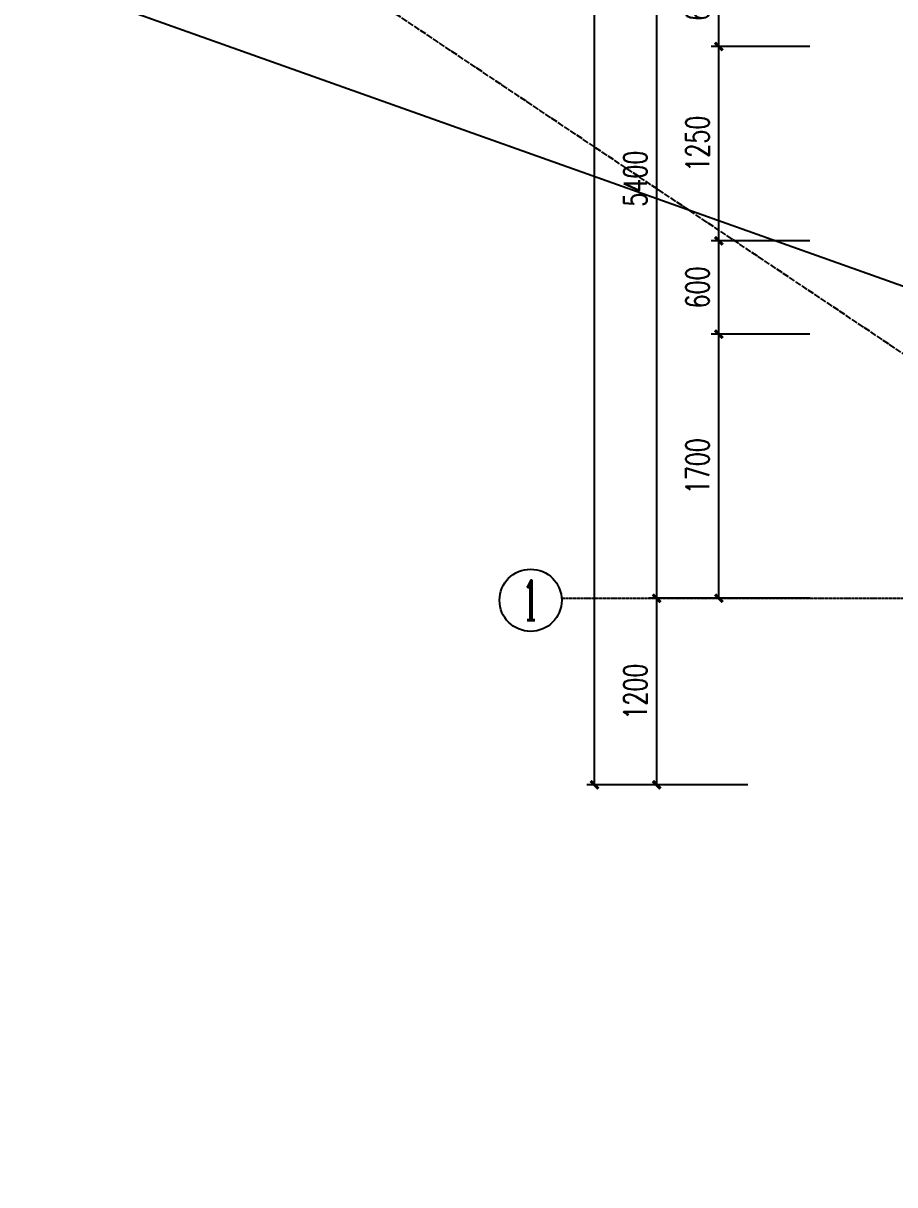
# Model space of a CAD drawing. Extents: x -954573 to 446329, y 489853 to 1226784.
# Drawn here: x -118651 to -113047, y 604747 to 612220 of the extents above; entities that cross this region are included whole.
import ezdxf
from ezdxf.enums import TextEntityAlignment as Align

# ---------------------------------------------------------------- set-up
doc = ezdxf.new("R2010")
doc.units = 0
doc.header["$LTSCALE"] = 10
doc.header["$MEASUREMENT"] = 0
doc.linetypes.add('10平面$0$DOTE', pattern=[2.42, 2, -0.2, 0.02, -0.2])
doc.layers.get('Defpoints').update_dxf_attribs({"color": 210})
for name, color, linetype in [('10平面$0$A-AXIS-D', 8, 'Continuous'), ('10平面$0$A-AXIS-DOTE', 8, '10平面$0$DOTE'), ('10平面$0$A-AXIS-DP', 8, 'Continuous'), ('10平面$0$A-LIN-V', 8, 'Continuous'), ('10平面$0$AS-WALL', 8, 'Continuous'), ('10平面$0$PUB_TEXT', 8, 'Continuous'), ('A-LIN-V', 9, 'Continuous'), ('建-引出', 3, 'Continuous')]:
    doc.layers.add(name, color=color, linetype=linetype)
doc.styles.add('10平面$0$_TCH_AXIS', font='COMPLEX', dxfattribs={"bigfont": 'GBCBIG'})
doc.styles.add('10平面$0$_TCH_DIM_T3', font='SIMPLEX', dxfattribs={"width": 0.705882, "bigfont": 'GBCBIG'})
doc.dimstyles.new('10平面$0$_TCH_ARCH&&50', dxfattribs={"dimtxt": 148.75, "dimasz": 50, "dimexe": 50, "dimexo": 50, "dimgap": 63.125, "dimtad": 1, "dimdec": 0, "dimzin": 0, "dimdsep": 46, "dimtxsty": '10平面$0$_TCH_DIM_T3', "dimblk": '10平面$0$_ArchTick', "dimcen": 0.09, "dimclrt": 7, "dimazin": 2, "dimtfac": 1, "dimtdec": 0, "dimtix": 1, "dimtmove": 2, "dimatfit": 3, "dimfxl": 0, "dimtolj": 1, "dimtzin": 0, "dimarcsym": 0})

# ---------------------------------------------------------------- blocks, each defined once
blk = doc.blocks.new('10平面$0$_ArchTick')
at = {"color": 0, "linetype": 'ByBlock', "const_width": 0.4}
blk.add_lwpolyline([(-0.5, -0.5), (0.5, 0.5)], dxfattribs=at)
blk = doc.blocks.new('*D3140')
at = {"layer": '10平面$0$A-AXIS-D', "color": 0, "lineweight": -2}
for p, q in [((106744.2, -196299.7), (106108.2, -196299.7)), ((106158.2, -197499.7), (106158.2, -196299.7)), ((106744.2, -197499.7), (106108.2, -197499.7))]:
    blk.add_line(p, q, dxfattribs=at)
at = {"layer": 'Defpoints', "color": 0}
for p in [(106158.2, -196299.7), (106794.2, -196299.7), (106794.2, -197499.7)]:
    blk.add_point(p, dxfattribs=at)
at = {"layer": '10平面$0$A-AXIS-D', "color": 0, "lineweight": -2, "xscale": 50, "yscale": 50, "zscale": 50}
for p, rotation in [((106158.2, -196299.7), 90), ((106158.2, -197499.7), 270)]:
    blk.add_blockref('10平面$0$_ArchTick', p, dxfattribs=dict(at, rotation=rotation))
at = {"layer": '10平面$0$A-AXIS-D', "color": 7, "insert": (106020.7, -196899.7), "char_height": 148.75, "attachment_point": 5, "rotation": 90, "style": '10平面$0$_TCH_DIM_T3'}
blk.add_mtext('\\A1;1200', dxfattribs=at)
blk = doc.blocks.new('*D3141')
at = {"layer": '10平面$0$A-AXIS-D', "color": 0, "lineweight": -2}
for p, q in [((106744.2, -190899.7), (106108.2, -190899.7)), ((106158.2, -196299.7), (106158.2, -190899.7)), ((106744.2, -196299.7), (106108.2, -196299.7))]:
    blk.add_line(p, q, dxfattribs=at)
at = {"layer": 'Defpoints', "color": 0}
for p in [(106158.2, -190899.7), (106794.2, -190899.7), (106794.2, -196299.7)]:
    blk.add_point(p, dxfattribs=at)
at = {"layer": '10平面$0$A-AXIS-D', "color": 0, "lineweight": -2, "xscale": 50, "yscale": 50, "zscale": 50}
for p, rotation in [((106158.2, -190899.7), 90), ((106158.2, -196299.7), 270)]:
    blk.add_blockref('10平面$0$_ArchTick', p, dxfattribs=dict(at, rotation=rotation))
at = {"layer": '10平面$0$A-AXIS-D', "color": 7, "insert": (106020.7, -193599.7), "char_height": 148.75, "attachment_point": 5, "rotation": 90, "style": '10平面$0$_TCH_DIM_T3'}
blk.add_mtext('\\A1;5400', dxfattribs=at)
blk = doc.blocks.new('*D3148')
at = {"layer": '10平面$0$A-AXIS-D', "color": 0, "lineweight": -2}
for p, q in [((106744.2, -183250), (105708.2, -183250)), ((105758.2, -197499.7), (105758.2, -183250)), ((106744.2, -197499.7), (105708.2, -197499.7))]:
    blk.add_line(p, q, dxfattribs=at)
at = {"layer": 'Defpoints', "color": 0}
for p in [(105758.2, -183250), (106794.2, -183250), (106794.2, -197499.7)]:
    blk.add_point(p, dxfattribs=at)
at = {"layer": '10平面$0$A-AXIS-D', "color": 0, "lineweight": -2, "xscale": 50, "yscale": 50, "zscale": 50}
for p, rotation in [((105758.2, -183250), 90), ((105758.2, -197499.7), 270)]:
    blk.add_blockref('10平面$0$_ArchTick', p, dxfattribs=dict(at, rotation=rotation))
at = {"layer": '10平面$0$A-AXIS-D', "color": 7, "insert": (105620.7, -190374.8), "char_height": 148.75, "attachment_point": 5, "rotation": 90, "style": '10平面$0$_TCH_DIM_T3'}
blk.add_mtext('\\A1;14250', dxfattribs=at)
blk = doc.blocks.new('*D3291')
at = {"layer": '10平面$0$A-AXIS-DP', "color": 0, "lineweight": -2}
for p, q in [((-113592.2, 610220.3), (-114228.2, 610220.3)), ((-114178.2, 608520.3), (-114178.2, 610220.3)), ((-113592.2, 608520.3), (-114228.2, 608520.3))]:
    blk.add_line(p, q, dxfattribs=at)
at = {"layer": 'Defpoints', "color": 0}
for p in [(-114178.2, 610220.3), (-113542.2, 610220.3), (-113542.2, 608520.3)]:
    blk.add_point(p, dxfattribs=at)
at = {"layer": '10平面$0$A-AXIS-DP', "color": 0, "lineweight": -2, "xscale": 50, "yscale": 50, "zscale": 50}
for p, rotation in [((-114178.2, 610220.3), 90), ((-114178.2, 608520.3), 270)]:
    blk.add_blockref('10平面$0$_ArchTick', p, dxfattribs=dict(at, rotation=rotation))
at = {"layer": '10平面$0$A-AXIS-DP', "color": 7, "insert": (-114315.7, 609370.3), "char_height": 148.75, "attachment_point": 5, "rotation": 90, "style": '10平面$0$_TCH_DIM_T3'}
blk.add_mtext('\\A1;1700', dxfattribs=at)
blk = doc.blocks.new('*D3292')
at = {"layer": '10平面$0$A-AXIS-DP', "color": 0, "lineweight": -2}
for p, q in [((-113592.2, 610820.3), (-114228.2, 610820.3)), ((-114178.2, 610220.3), (-114178.2, 610820.3)), ((-113592.2, 610220.3), (-114228.2, 610220.3))]:
    blk.add_line(p, q, dxfattribs=at)
at = {"layer": 'Defpoints', "color": 0}
for p in [(-114178.2, 610820.3), (-113542.2, 610820.3), (-113542.2, 610220.3)]:
    blk.add_point(p, dxfattribs=at)
at = {"layer": '10平面$0$A-AXIS-DP', "color": 0, "lineweight": -2, "xscale": 50, "yscale": 50, "zscale": 50}
for p, rotation in [((-114178.2, 610820.3), 90), ((-114178.2, 610220.3), 270)]:
    blk.add_blockref('10平面$0$_ArchTick', p, dxfattribs=dict(at, rotation=rotation))
at = {"layer": '10平面$0$A-AXIS-DP', "color": 7, "insert": (-114315.7, 610520.3), "char_height": 148.75, "attachment_point": 5, "rotation": 90, "style": '10平面$0$_TCH_DIM_T3'}
blk.add_mtext('\\A1;600', dxfattribs=at)
blk = doc.blocks.new('*D3293')
at = {"layer": '10平面$0$A-AXIS-DP', "color": 0, "lineweight": -2}
for p, q in [((-113592.2, 612070.3), (-114228.2, 612070.3)), ((-114178.2, 610820.3), (-114178.2, 612070.3)), ((-113592.2, 610820.3), (-114228.2, 610820.3))]:
    blk.add_line(p, q, dxfattribs=at)
at = {"layer": 'Defpoints', "color": 0}
for p in [(-114178.2, 612070.3), (-113542.2, 612070.3), (-113542.2, 610820.3)]:
    blk.add_point(p, dxfattribs=at)
at = {"layer": '10平面$0$A-AXIS-DP', "color": 0, "lineweight": -2, "xscale": 50, "yscale": 50, "zscale": 50}
for p, rotation in [((-114178.2, 612070.3), 90), ((-114178.2, 610820.3), 270)]:
    blk.add_blockref('10平面$0$_ArchTick', p, dxfattribs=dict(at, rotation=rotation))
at = {"layer": '10平面$0$A-AXIS-DP', "color": 7, "insert": (-114315.7, 611445.3), "char_height": 148.75, "attachment_point": 5, "rotation": 90, "style": '10平面$0$_TCH_DIM_T3'}
blk.add_mtext('\\A1;1250', dxfattribs=at)
blk = doc.blocks.new('*D3294')
at = {"layer": '10平面$0$A-AXIS-DP', "color": 0, "lineweight": -2}
for p, q in [((-113592.2, 612670.3), (-114228.2, 612670.3)), ((-114178.2, 612070.3), (-114178.2, 612670.3)), ((-113592.2, 612070.3), (-114228.2, 612070.3))]:
    blk.add_line(p, q, dxfattribs=at)
at = {"layer": 'Defpoints', "color": 0}
for p in [(-114178.2, 612670.3), (-113542.2, 612670.3), (-113542.2, 612070.3)]:
    blk.add_point(p, dxfattribs=at)
at = {"layer": '10平面$0$A-AXIS-DP', "color": 0, "lineweight": -2, "xscale": 50, "yscale": 50, "zscale": 50}
for p, rotation in [((-114178.2, 612670.3), 90), ((-114178.2, 612070.3), 270)]:
    blk.add_blockref('10平面$0$_ArchTick', p, dxfattribs=dict(at, rotation=rotation))
at = {"layer": '10平面$0$A-AXIS-DP', "color": 7, "insert": (-114315.7, 612370.3), "char_height": 148.75, "attachment_point": 5, "rotation": 90, "style": '10平面$0$_TCH_DIM_T3'}
blk.add_mtext('\\A1;600', dxfattribs=at)
blk = doc.blocks.new('10平面$0$dote')
at = {"layer": '10平面$0$A-AXIS-D'}
blk.add_circle((105347.6, -196312.4), 200, dxfattribs=at)
at = {"layer": '10平面$0$A-AXIS-DOTE', "ltscale": 2}
blk.add_line((121882.2, -204200), (91886.2, -184100), dxfattribs=at)
at = {"layer": '10平面$0$A-AXIS-DOTE'}
blk.add_line((105547.2, -196299.7), (114434.2, -196299.7), dxfattribs=at)
at = {"layer": '10平面$0$PUB_TEXT', "style": '10平面$0$_TCH_AXIS'}
blk.add_text('1', height=257.4, dxfattribs=at).set_placement((105292.4, -196441.1), (105402.7, -196441.1), align=Align.FIT)
at = {"layer": '10平面$0$A-AXIS-D'}
for p1, p2, distance, picture, middle in [((106794.2, -197499.7), (106794.2, -183250), 1036, '*D3148', (105620.7, -190374.8)), ((106794.2, -196299.7), (106794.2, -190899.7), 636, '*D3141', (106020.7, -193599.7)), ((106794.2, -197499.7), (106794.2, -196299.7), 636, '*D3140', (106020.7, -196899.7))]:
    dim = blk.add_aligned_dim(p1=p1, p2=p2, distance=distance, dimstyle='10平面$0$_TCH_ARCH&&50', dxfattribs=at)
    dim.commit()
    dim.dimension.update_dxf_attribs({"geometry": picture, "text_midpoint": middle})
blk = doc.blocks.new('10平面$0$42342343')
at = {"layer": '10平面$0$A-AXIS-DP'}
for p1, p2, picture, middle in [((-113542.2, 612070.3), (-113542.2, 612670.3), '*D3294', (-114315.7, 612370.3)), ((-113542.2, 610820.3), (-113542.2, 612070.3), '*D3293', (-114315.7, 611445.3)), ((-113542.2, 610220.3), (-113542.2, 610820.3), '*D3292', (-114315.7, 610520.3)), ((-113542.2, 608520.3), (-113542.2, 610220.3), '*D3291', (-114315.7, 609370.3))]:
    dim = blk.add_aligned_dim(p1=p1, p2=p2, distance=636, dimstyle='10平面$0$_TCH_ARCH&&50', dxfattribs=at)
    dim.commit()
    dim.dimension.update_dxf_attribs({"geometry": picture, "text_midpoint": middle})
blk = doc.blocks.new('10平面')
at = {"layer": '10平面$0$A-LIN-V'}
blk.add_blockref('10平面$0$42342343', (0, 0), dxfattribs=at)
at = {"layer": '10平面$0$AS-WALL'}
blk.add_blockref('10平面$0$dote', (-220736.4, 804820), dxfattribs=at)

msp = doc.modelspace()

# ---------------------------------------------------------------- block references
at = {"layer": 'A-LIN-V'}
msp.add_blockref('10平面', (0, 0), dxfattribs=at)

# ---------------------------------------------------------------- next in the draw order: linework, layer by layer
at = {"layer": '建-引出'}
msp.add_line((-133754.2, 617920), (-97180, 604900), dxfattribs=at)

doc.saveas('drawing.dxf')
